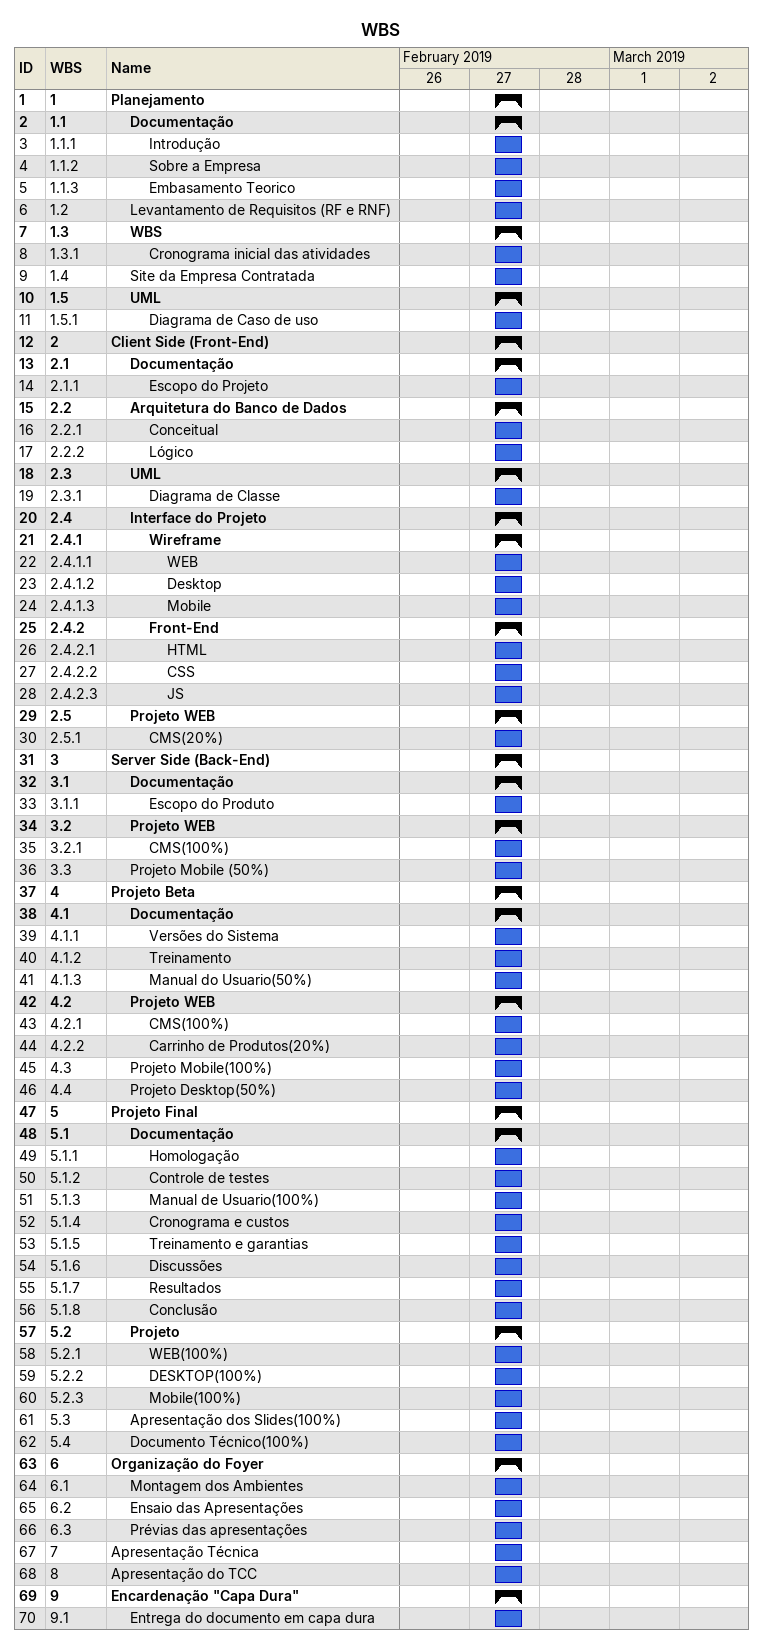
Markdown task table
WBS

| ID | WBS | Task | Start | Finish |
|---|---|---|---|---|
| 1 | 1 | **Planejamento** | 2019-02-27 | 2019-02-27 |
| 2 | 1.1 | **Documentação** | 2019-02-27 | 2019-02-27 |
| 3 | 1.1.1 | Introdução | 2019-02-27 | 2019-02-27 |
| 4 | 1.1.2 | Sobre a Empresa | 2019-02-27 | 2019-02-27 |
| 5 | 1.1.3 | Embasamento Teorico | 2019-02-27 | 2019-02-27 |
| 6 | 1.2 | Levantamento de Requisitos (RF e RNF) | 2019-02-27 | 2019-02-27 |
| 7 | 1.3 | **WBS** | 2019-02-27 | 2019-02-27 |
| 8 | 1.3.1 | Cronograma inicial das atividades | 2019-02-27 | 2019-02-27 |
| 9 | 1.4 | Site da Empresa Contratada | 2019-02-27 | 2019-02-27 |
| 10 | 1.5 | **UML** | 2019-02-27 | 2019-02-27 |
| 11 | 1.5.1 | Diagrama de Caso de uso | 2019-02-27 | 2019-02-27 |
| 12 | 2 | **Client Side (Front-End)** | 2019-02-27 | 2019-02-27 |
| 13 | 2.1 | **Documentação** | 2019-02-27 | 2019-02-27 |
| 14 | 2.1.1 | Escopo do Projeto | 2019-02-27 | 2019-02-27 |
| 15 | 2.2 | **Arquitetura do Banco de Dados** | 2019-02-27 | 2019-02-27 |
| 16 | 2.2.1 | Conceitual | 2019-02-27 | 2019-02-27 |
| 17 | 2.2.2 | Lógico | 2019-02-27 | 2019-02-27 |
| 18 | 2.3 | **UML** | 2019-02-27 | 2019-02-27 |
| 19 | 2.3.1 | Diagrama de Classe | 2019-02-27 | 2019-02-27 |
| 20 | 2.4 | **Interface do Projeto** | 2019-02-27 | 2019-02-27 |
| 21 | 2.4.1 | **Wireframe** | 2019-02-27 | 2019-02-27 |
| 22 | 2.4.1.1 | WEB | 2019-02-27 | 2019-02-27 |
| 23 | 2.4.1.2 | Desktop | 2019-02-27 | 2019-02-27 |
| 24 | 2.4.1.3 | Mobile | 2019-02-27 | 2019-02-27 |
| 25 | 2.4.2 | **Front-End** | 2019-02-27 | 2019-02-27 |
| 26 | 2.4.2.1 | HTML | 2019-02-27 | 2019-02-27 |
| 27 | 2.4.2.2 | CSS | 2019-02-27 | 2019-02-27 |
| 28 | 2.4.2.3 | JS | 2019-02-27 | 2019-02-27 |
| 29 | 2.5 | **Projeto WEB** | 2019-02-27 | 2019-02-27 |
| 30 | 2.5.1 | CMS(20%) | 2019-02-27 | 2019-02-27 |
| 31 | 3 | **Server Side (Back-End)** | 2019-02-27 | 2019-02-27 |
| 32 | 3.1 | **Documentação** | 2019-02-27 | 2019-02-27 |
| 33 | 3.1.1 | Escopo do Produto | 2019-02-27 | 2019-02-27 |
| 34 | 3.2 | **Projeto WEB** | 2019-02-27 | 2019-02-27 |
| 35 | 3.2.1 | CMS(100%) | 2019-02-27 | 2019-02-27 |
| 36 | 3.3 | Projeto Mobile (50%) | 2019-02-27 | 2019-02-27 |
| 37 | 4 | **Projeto Beta** | 2019-02-27 | 2019-02-27 |
| 38 | 4.1 | **Documentação** | 2019-02-27 | 2019-02-27 |
| 39 | 4.1.1 | Versões do Sistema | 2019-02-27 | 2019-02-27 |
| 40 | 4.1.2 | Treinamento | 2019-02-27 | 2019-02-27 |
| 41 | 4.1.3 | Manual do Usuario(50%) | 2019-02-27 | 2019-02-27 |
| 42 | 4.2 | **Projeto WEB** | 2019-02-27 | 2019-02-27 |
| 43 | 4.2.1 | CMS(100%) | 2019-02-27 | 2019-02-27 |
| 44 | 4.2.2 | Carrinho de Produtos(20%) | 2019-02-27 | 2019-02-27 |
| 45 | 4.3 | Projeto Mobile(100%) | 2019-02-27 | 2019-02-27 |
| 46 | 4.4 | Projeto Desktop(50%) | 2019-02-27 | 2019-02-27 |
| 47 | 5 | **Projeto Final** | 2019-02-27 | 2019-02-27 |
| 48 | 5.1 | **Documentação** | 2019-02-27 | 2019-02-27 |
| 49 | 5.1.1 | Homologação | 2019-02-27 | 2019-02-27 |
| 50 | 5.1.2 | Controle de testes | 2019-02-27 | 2019-02-27 |
| 51 | 5.1.3 | Manual de Usuario(100%) | 2019-02-27 | 2019-02-27 |
| 52 | 5.1.4 | Cronograma e custos | 2019-02-27 | 2019-02-27 |
| 53 | 5.1.5 | Treinamento e garantias | 2019-02-27 | 2019-02-27 |
| 54 | 5.1.6 | Discussões | 2019-02-27 | 2019-02-27 |
| 55 | 5.1.7 | Resultados | 2019-02-27 | 2019-02-27 |
| 56 | 5.1.8 | Conclusão | 2019-02-27 | 2019-02-27 |
| 57 | 5.2 | **Projeto** | 2019-02-27 | 2019-02-27 |
| 58 | 5.2.1 | WEB(100%) | 2019-02-27 | 2019-02-27 |
| 59 | 5.2.2 | DESKTOP(100%) | 2019-02-27 | 2019-02-27 |
| 60 | 5.2.3 | Mobile(100%) | 2019-02-27 | 2019-02-27 |
| 61 | 5.3 | Apresentação dos Slides(100%) | 2019-02-27 | 2019-02-27 |
| 62 | 5.4 | Documento Técnico(100%) | 2019-02-27 | 2019-02-27 |
| 63 | 6 | **Organização do Foyer** | 2019-02-27 | 2019-02-27 |
| 64 | 6.1 | Montagem dos Ambientes | 2019-02-27 | 2019-02-27 |
| 65 | 6.2 | Ensaio das Apresentações | 2019-02-27 | 2019-02-27 |
| 66 | 6.3 | Prévias das apresentações | 2019-02-27 | 2019-02-27 |
| 67 | 7 | Apresentação Técnica | 2019-02-27 | 2019-02-27 |
| 68 | 8 | Apresentação do TCC | 2019-02-27 | 2019-02-27 |
| 69 | 9 | **Encardenação "Capa Dura"** | 2019-02-27 | 2019-02-27 |
| 70 | 9.1 | Entrega do documento em capa dura | 2019-02-27 | 2019-02-27 |
